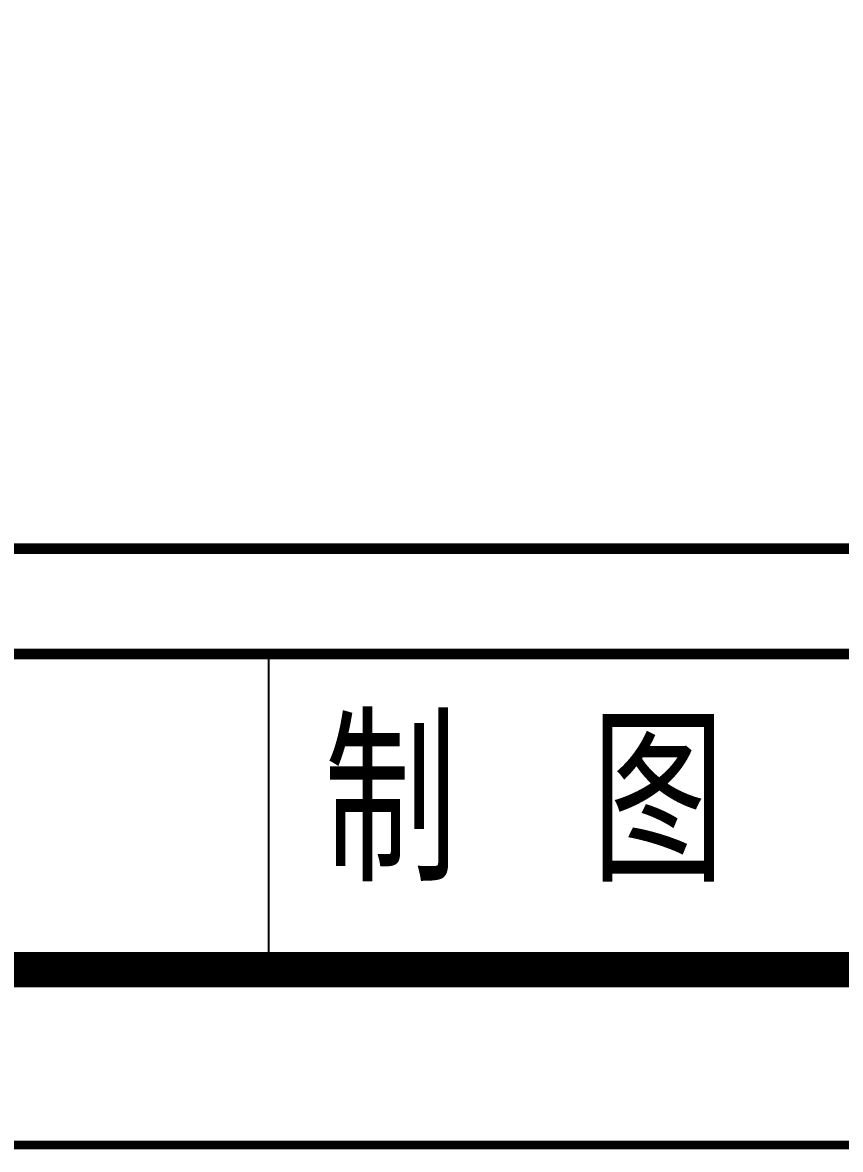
# Model space of a CAD drawing. Header units: millimetres. Extents: x 1264 to 9491, y 619 to 916.
# Drawn here: x 3385.45 to 3408.78, y 618.77 to 650.89 of the extents above; entities that cross this region are included whole.
import ezdxf

# ---------------------------------------------------------------- set-up
doc = ezdxf.new("R2010")
doc.units = ezdxf.units.MM
doc.styles.add('LZ_FONT', font='simfang_0.ttf', dxfattribs={"width": 0.7, "height": 8})

# ---------------------------------------------------------------- blocks, each defined once
blk = doc.blocks.new('柱状图图框模板-(昇龙标准).dwg9', base_point=(27, 229))
blk.add_line((123.835, 4.947), (123.835, 13.947))
for points, const_width in [([(0, 0), (210, 0), (210, 297), (0, 297)], 0.25), ([(25, 5), (205, 5), (205, 292), (25, 292)], 1), ([(27, 265), (203, 265), (203, 17), (27, 17)], 0.3)]:
    blk.add_lwpolyline(points, close=True, dxfattribs=dict(const_width=const_width))
at = {"const_width": 0.3}
blk.add_lwpolyline([(25, 14), (205, 14)], dxfattribs=at)
at = {"style": 'LZ_FONT', "width": 0.7}
blk.add_text('制  图', height=4, dxfattribs=at).set_placement((125.403, 7.947))

msp = doc.modelspace()

# ---------------------------------------------------------------- linework, layer by layer
at = {"color": 0}
msp.add_lwpolyline([(3380.949, 635.892), (3426.579, 635.892)], dxfattribs=at)

# ---------------------------------------------------------------- block references
msp.add_blockref('柱状图图框模板-(昇龙标准).dwg9', (3295.645, 847.892))

doc.saveas('drawing.dxf')
